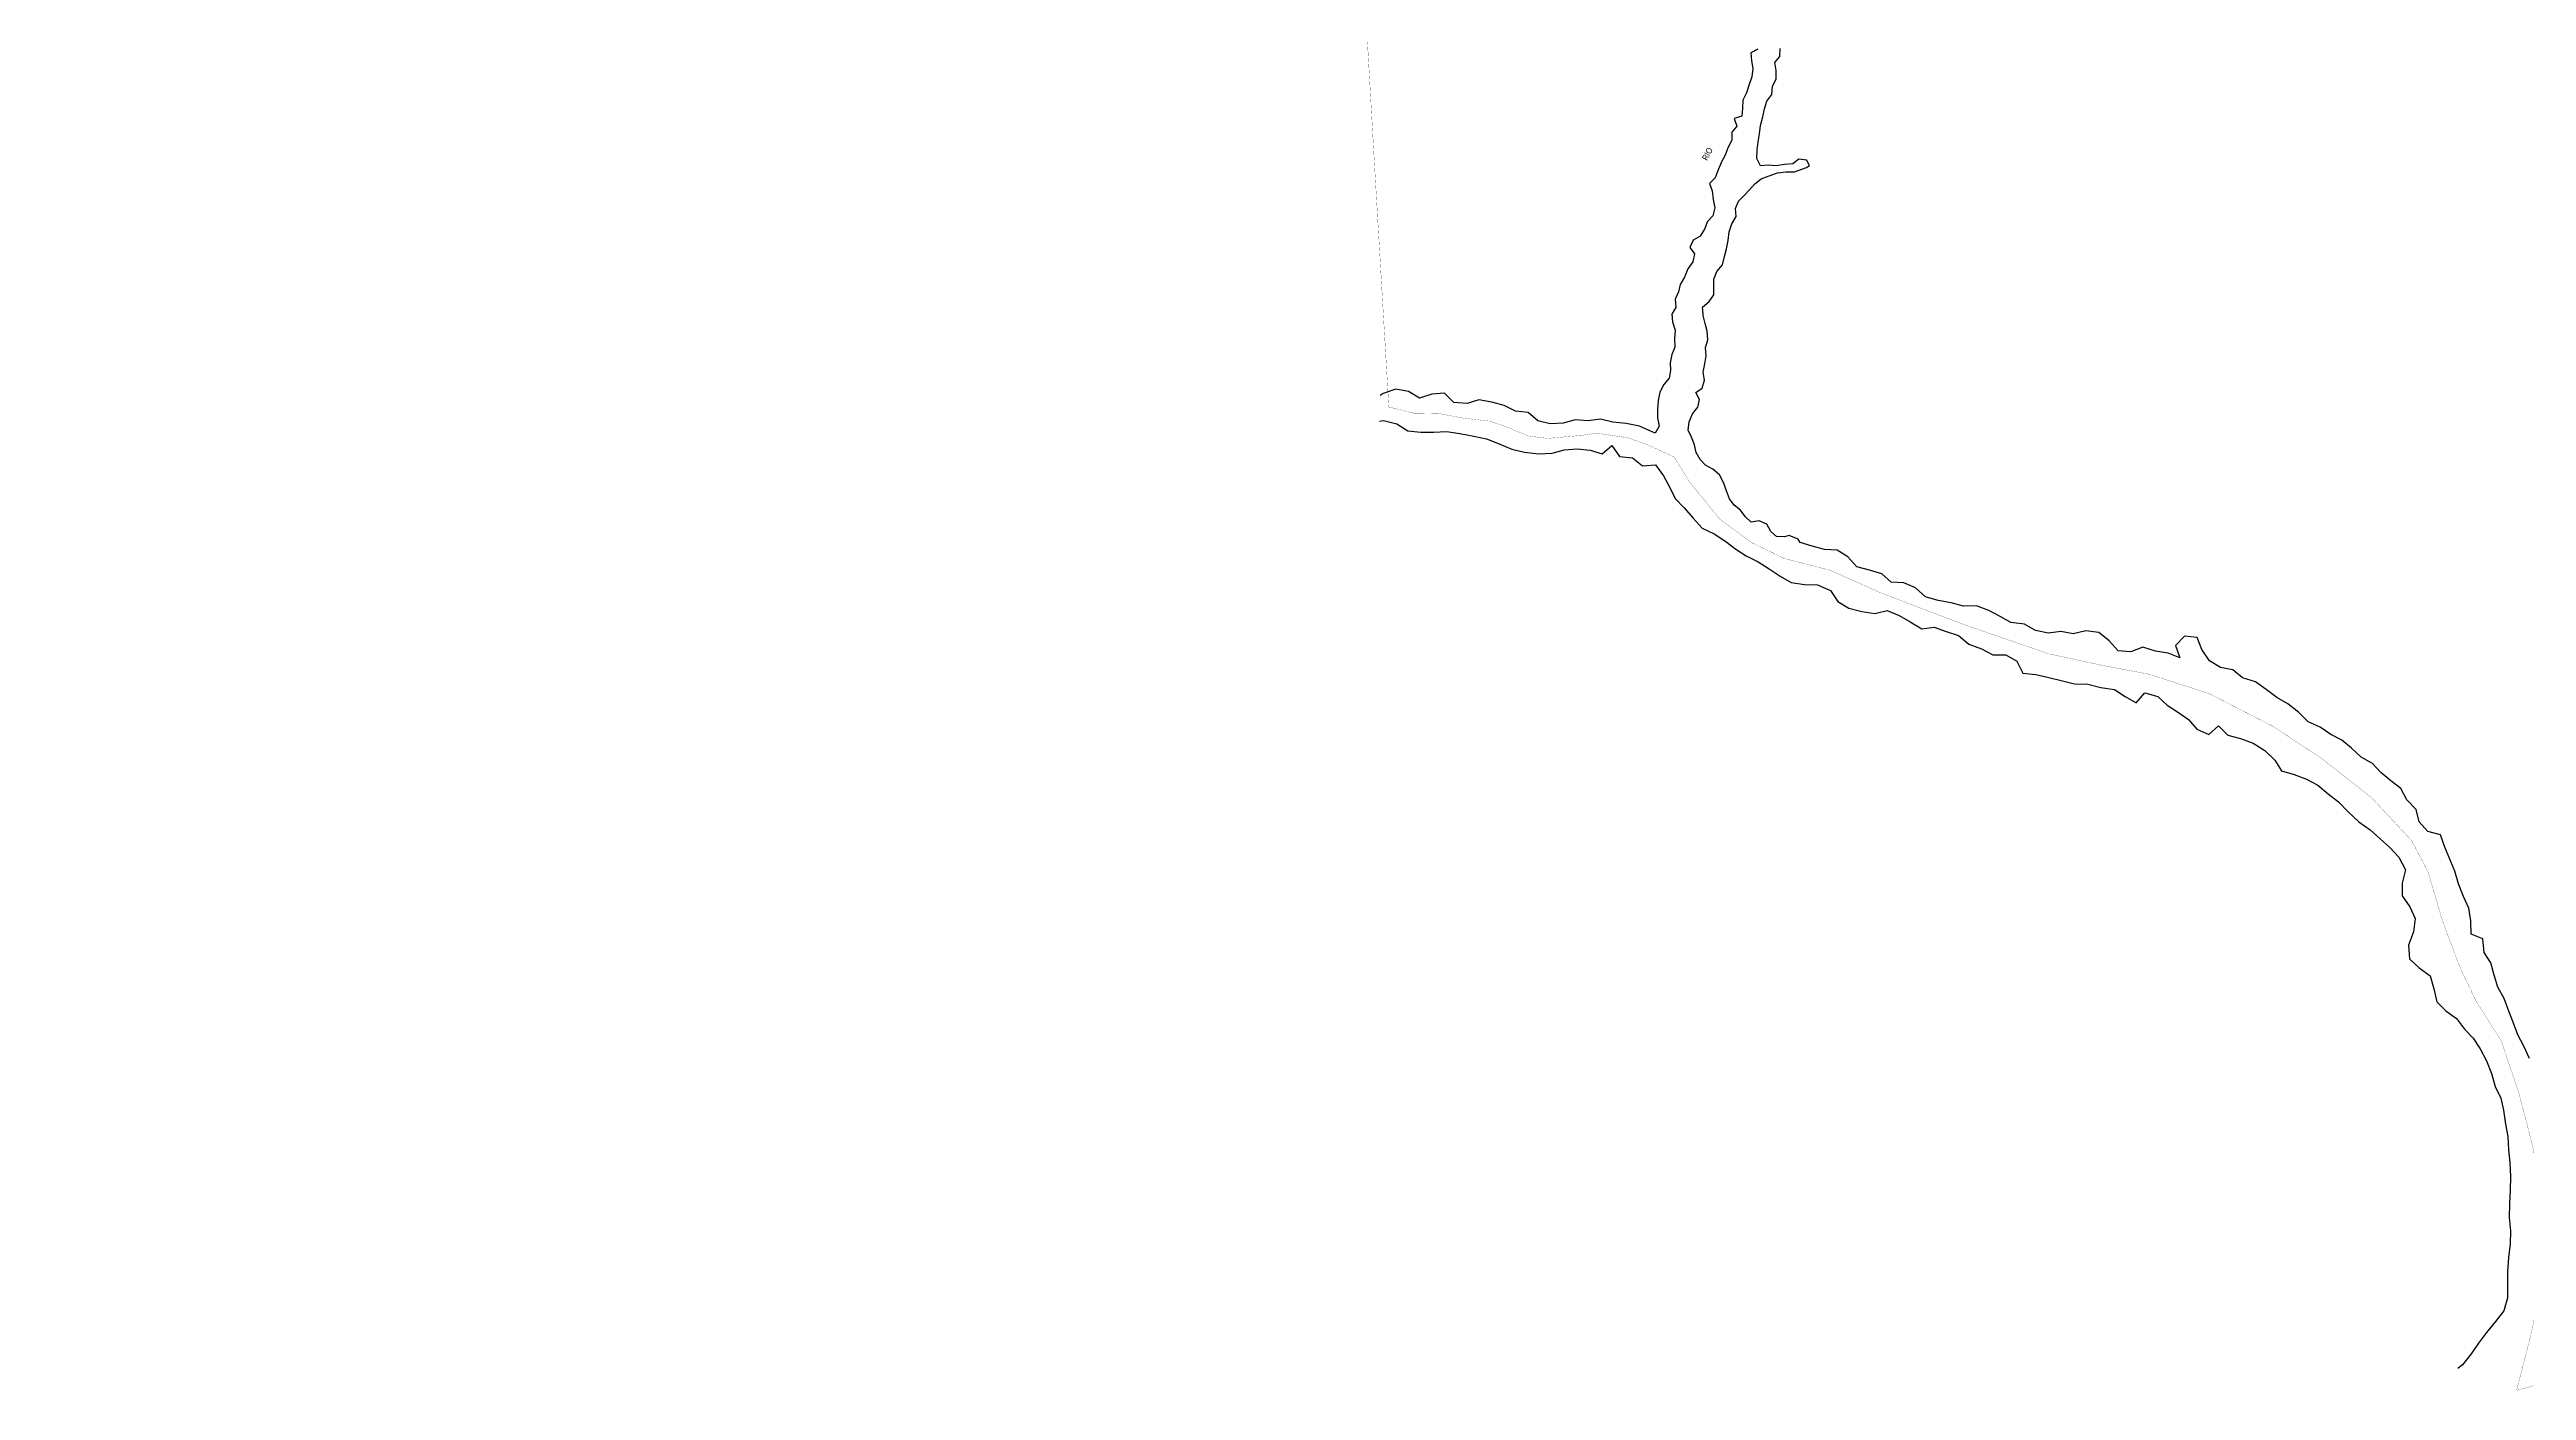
# Model space of a CAD drawing. Extents: x 211015 to 214226, y 4840231 to 4844926.
# Drawn here: x 211015 to 212608, y 4840259 to 4841122 of the extents above; entities that cross this region are included whole.
import ezdxf

# ---------------------------------------------------------------- set-up
doc = ezdxf.new("R2010")
doc.units = 0
doc.header["$LTSCALE"] = 1.5
doc.header["$MEASUREMENT"] = 0
for name, color, linetype in [('HD-CURSO-PERENE', 170, 'CONTINUOUS'), ('HD-TXT-PERENE', 170, 'CONTINUOUS'), ('LM-LIMITE-MUNICIPAL', 7, 'CONTINUOUS')]:
    doc.layers.add(name, color=color, linetype=linetype)
doc.styles.add('ARIAL', font='ARIAL.TTF')
doc.linetypes.add('Limite', pattern='A,20,-3,[130,ltypeshp.shx,S=6.35,R=0,X=0,Y=0],-3,20', length=46)

msp = doc.modelspace()

# ---------------------------------------------------------------- linework, layer by layer
at = {"layer": 'HD-CURSO-PERENE', "linetype": 'Continuous', "flags": 128}
for points in [[(212113.8, 4841122.1), (212109.4, 4841119.6), (212109.7, 4841114.5), (212110.6, 4841109.6), (212110, 4841104.3), (212108.2, 4841099.2), (212106.5, 4841094), (212104.2, 4841089.2), (212103.9, 4841084), (212103.5, 4841079), (212098.6, 4841077.4), (212100.3, 4841072.5), (212097.1, 4841068.6), (212097.2, 4841063.5), (212094.8, 4841058.9), (212092.8, 4841053.8), (212090.3, 4841049.1), (212090.3, 4841049), (212088.4, 4841044.3), (212086.4, 4841039.3), (212082.8, 4841035.7), (212084.4, 4841030.8), (212085.2, 4841025.4), (212086.2, 4841019.9), (212084.8, 4841014.8), (212081.4, 4841011.1), (212079.5, 4841006.3), (212076.7, 4841001.8), (212072.2, 4840999.2), (212070, 4840994.4), (212073, 4840990.4), (212072.1, 4840985.1), (212068.9, 4840980.6), (212066.6, 4840975.3), (212063.9, 4840970.7), (212062.7, 4840965.9), (212060.6, 4840961.2), (212061, 4840955.9), (212060, 4840954.2), (212058.4, 4840951.5), (212058.9, 4840946.5), (212060.7, 4840941.3), (212060.2, 4840935.9), (212060.5, 4840930.4), (212058.4, 4840925.6), (212057.5, 4840920.3), (212057.7, 4840915.2), (212056.7, 4840910.3), (212053.3, 4840906.2), (212050.7, 4840901.3), (212049.8, 4840895.9), (212049.2, 4840890.1), (212049.3, 4840884.9), (212050.4, 4840879.4), (212047.7, 4840875), (212037.6, 4840879.4), (212029.2, 4840881.2), (212020.5, 4840882.1), (212012.7, 4840884), (212004.7, 4840882.8), (211996.3, 4840883.6), (211988.5, 4840881.4), (211980.3, 4840881), (211972.2, 4840882.8), (211966, 4840888.2), (211958, 4840889.2), (211950.6, 4840892.8), (211942.7, 4840895), (211934.4, 4840896.5), (211926.7, 4840894), (211918.3, 4840894.7), (211912.3, 4840900.7), (211904.1, 4840900), (211896.2, 4840897.4), (211889.1, 4840901.7), (211880.9, 4840903.3), (211872.7, 4840900.4), (211870.8, 4840899.3)], [(212610.4, 4840472.7), (212606.7, 4840480.6), (212603, 4840487.8), (212600.2, 4840495.4), (212597.1, 4840503), (212594.1, 4840511.2), (212590, 4840518.5), (212587.6, 4840526.2), (212585.6, 4840534.1), (212581.2, 4840540.8), (212580.4, 4840549.7), (212572.8, 4840552.7), (212572.7, 4840561.1), (212571.3, 4840569.3), (212567.9, 4840576.9), (212564.8, 4840584.9), (212562.4, 4840593.2), (212559.1, 4840600.9), (212555.9, 4840608.6), (212553.1, 4840616.6), (212545, 4840618.6), (212539.5, 4840624.9), (212537.5, 4840632.8), (212531.5, 4840639), (212527.7, 4840646.4), (212521.1, 4840651.3), (212514.8, 4840656.6), (212509.3, 4840662.4), (212502.1, 4840666.5), (212495.9, 4840672.2), (212489.7, 4840677.5), (212482.5, 4840681.1), (212475.8, 4840685.7), (212468, 4840689.3), (212461.9, 4840695.3), (212455, 4840700.8), (212447.8, 4840704.9), (212441, 4840710.1), (212434, 4840715), (212425.8, 4840717.5), (212419.6, 4840722.7), (212411.5, 4840724.3), (212404.6, 4840728.5), (212399.6, 4840735.7), (212396.5, 4840743.5), (212388.4, 4840744.3), (212382.6, 4840738.4), (212385.5, 4840730.4), (212378, 4840733.5), (212369.8, 4840734.7), (212361.6, 4840737.2), (212353.9, 4840734.2), (212345.8, 4840735), (212340, 4840741.4), (212333.2, 4840746.7), (212324.9, 4840747.8), (212316.8, 4840745.8), (212308.9, 4840747.4), (212300.8, 4840746.2), (212292.6, 4840748.1), (212285.4, 4840752), (212276.7, 4840753.2), (212269.7, 4840757.1), (212262.6, 4840760.8), (212254.6, 4840763.9), (212246.2, 4840763.7), (212238.2, 4840765.7), (212229.9, 4840767.3), (212221.7, 4840769.6), (212215.4, 4840775.5), (212207.9, 4840778.6), (212199.7, 4840779), (212193.6, 4840784.4), (212185.7, 4840786.9), (212177.6, 4840789), (212171.8, 4840795.3), (212164.9, 4840799.6), (212156.8, 4840800.1), (212148.9, 4840802.3), (212141.1, 4840804.6), (212139.7, 4840806.8), (212134.1, 4840809.1), (212131, 4840808.2), (212125.9, 4840808.4), (212122.2, 4840811.7), (212119.7, 4840816.5), (212114.7, 4840818.5), (212109.5, 4840817.7), (212105.6, 4840821.3), (212102.7, 4840825.4), (212098.6, 4840828.7), (212095.6, 4840832.7), (212093.7, 4840837.9), (212091.7, 4840843.2), (212089.2, 4840848.2), (212084.8, 4840851.7), (212080.2, 4840854.3), (212076.8, 4840858.1), (212074.1, 4840862.5), (212073, 4840867.5), (212071.2, 4840872.5), (212069.1, 4840877), (212069.7, 4840882.3), (212071.9, 4840887.4), (212075.3, 4840891.7), (212076.4, 4840896.6), (212074, 4840901.1), (212078.1, 4840904), (212079.5, 4840909), (212078.6, 4840914.2), (212079.8, 4840919.5), (212080.5, 4840924.8), (212080.2, 4840930), (212081.6, 4840935.1), (212081.2, 4840940.5), (212079.9, 4840945.5), (212078.6, 4840950.7), (212078.4, 4840954.3), (212078.3, 4840956.1), (212082.5, 4840959.7), (212085.6, 4840963.9), (212085.6, 4840968.9), (212085.6, 4840974.1), (212087.5, 4840978.9), (212091.2, 4840983.3), (212092.5, 4840988.7), (212093.6, 4840993.6), (212094.7, 4840998.9), (212095.3, 4841004.5), (212097.1, 4841009.7), (212099.9, 4841014.3), (212099.5, 4841019.5), (212101.4, 4841024.3), (212105.1, 4841027.9), (212108.5, 4841031.6), (212111.9, 4841035.4), (212115.9, 4841038.6), (212121.1, 4841040.6), (212126.5, 4841042.4), (212132, 4841043.2), (212137.5, 4841043.2), (212145.2, 4841046), (212147.1, 4841047.1), (212146.1, 4841049.1), (212145.3, 4841050.7), (212140.3, 4841051.3), (212137.5, 4841049.1), (212136.3, 4841048.2), (212131, 4841047.9), (212125.7, 4841047), (212120.6, 4841047.3), (212115.5, 4841047), (212114.5, 4841049.1), (212113.3, 4841051.6), (212113.4, 4841057.2), (212114, 4841062.5), (212114.9, 4841067.5), (212115.6, 4841073), (212117.1, 4841078.6), (212118.2, 4841083.6), (212119.7, 4841088.5), (212122.8, 4841092.9), (212123.3, 4841098.2), (212125.6, 4841102.8), (212125.6, 4841108.4), (212124.7, 4841113.4), (212128.1, 4841117.4), (212128.3, 4841122.5)], [(211870.4, 4840882.7), (211873, 4840883.1), (211881.6, 4840880.9), (211888.6, 4840876.4), (211896.9, 4840875.7), (211905.3, 4840875.7), (211913.6, 4840876), (211922, 4840874.8), (211931, 4840873), (211939.2, 4840871.3), (211947.4, 4840868), (211955.6, 4840864.7), (211963.7, 4840862.7), (211972.7, 4840861.7), (211981.4, 4840862), (211989.2, 4840864.3), (211997.6, 4840864.8), (212005.9, 4840864), (212013.7, 4840861.6), (212019.9, 4840867.1), (212024.9, 4840860), (212033.1, 4840859.1), (212039.6, 4840854), (212048, 4840854.5), (212053.2, 4840847.5), (212057.1, 4840840.4), (212060.7, 4840832.9), (212066.5, 4840826.9), (212072.3, 4840820.2), (212078, 4840813.8), (212085.7, 4840810.3), (212093.3, 4840805.3), (212099.6, 4840800.3), (212106.4, 4840796), (212114, 4840792.2), (212121.2, 4840787.6), (212128.2, 4840783), (212135.3, 4840778.9), (212143.8, 4840777.7), (212152.3, 4840777.4), (212160.5, 4840773.8), (212165.4, 4840766.6), (212172.5, 4840762.3), (212180.8, 4840760.2), (212189.2, 4840759), (212197, 4840760.8), (212204.8, 4840757.7), (212211.8, 4840753.5), (212219.3, 4840749), (212227.4, 4840750.2), (212235.1, 4840747.3), (212243, 4840744.8), (212249.6, 4840739.3), (212257.8, 4840736.1), (212265, 4840732.4), (212273.4, 4840732.3), (212280.6, 4840728.3), (212284.3, 4840720.5), (212292.8, 4840719.6), (212301.2, 4840717.8), (212309.8, 4840715.7), (212317.7, 4840713.6), (212326.2, 4840713.4), (212334.5, 4840711.3), (212343.4, 4840710.1), (212350.2, 4840705.5), (212357.2, 4840701.4), (212362.8, 4840707.8), (212371.2, 4840705.6), (212377.2, 4840699.9), (212384, 4840695.6), (212391, 4840690.8), (212396.3, 4840684.5), (212404, 4840681.1), (212410.3, 4840686.7), (212416.2, 4840680.6), (212424.4, 4840678.5), (212432.6, 4840675.5), (212440.1, 4840670.7), (212446.6, 4840664.6), (212450.9, 4840657.8), (212459, 4840655.3), (212466.9, 4840652.3), (212474.2, 4840648.5), (212480.9, 4840643), (212487.5, 4840637.7), (212493.8, 4840631.3), (212500.5, 4840625), (212507.9, 4840619.7), (212514.3, 4840614), (212520.5, 4840608.3), (212526.3, 4840602.2), (212530.6, 4840594), (212528.5, 4840585.4), (212528.5, 4840577.2), (212533.5, 4840570.1), (212536.9, 4840562.6), (212535.8, 4840554.2), (212532.5, 4840545.6), (212533.1, 4840536.7), (212539.5, 4840530.9), (212546.4, 4840525.9), (212548.9, 4840517.5), (212550.8, 4840509.1), (212556.5, 4840503.3), (212563.5, 4840498.3), (212568.5, 4840491.6), (212574.2, 4840485.7), (212578.7, 4840478.9), (212582.7, 4840471.2), (212585.9, 4840462.9), (212588.3, 4840454.7), (212591.9, 4840447.2), (212593.7, 4840439.3), (212595, 4840430.3), (212596.4, 4840422.4), (212596.9, 4840413.8), (212597.8, 4840405.6), (212598.2, 4840396.7), (212597.9, 4840388), (212597.5, 4840379.1), (212597.4, 4840370.4), (212598.2, 4840361.7), (212598, 4840353.4), (212596.9, 4840344.5), (212596.2, 4840335.4), (212596.3, 4840327.1), (212596.3, 4840318.5), (212595.5, 4840315.6), (212594, 4840310.3), (212588.6, 4840303.3), (212582.8, 4840296.4), (212577.5, 4840289.4), (212572.8, 4840282.6), (212567.2, 4840275.5), (212564.2, 4840273.2)]]:
    msp.add_lwpolyline(points, dxfattribs=at)
at = {"layer": 'LM-LIMITE-MUNICIPAL', "linetype": 'Limite', "ltscale": 0.1, "const_width": 0.13, "flags": 128}
msp.add_lwpolyline([(213872.7, 4844773.1), (213783.8, 4844716.6), (213768.8, 4844706.6), (213678.4, 4844650.8), (213640.7, 4844627.2), (213550.9, 4844570.6), (213789.3, 4844724.2), (213872.7, 4844773.1), (213897.8, 4844788.7), (213909.4, 4844796.4), (213910.7, 4844797.3), (213926, 4844806.8), (213939.6, 4844815), (213973.1, 4844836.4), (213992.8, 4844849), (214025.7, 4844870.1), (214036.5, 4844864.2), (214038.1, 4844843.8), (214045.1, 4844776), (214050.2, 4844738.2), (214052.8, 4844703.5), (214056.9, 4844671.9), (214060.3, 4844651.7), (214064.3, 4844607.6), (214069.5, 4844560.9), (214074.7, 4844504.5), (214079.2, 4844468.9), (214089.5, 4844410.6), (213980.8, 4844359.3), (213962.3, 4844280.5), (213954.4, 4844179.3), (213960.3, 4844064.7), (213990.1, 4843943.1), (214030.8, 4843862.3), (214034.4, 4843855.1), (214060.2, 4843779), (214067.5, 4843757.7), (214080.8, 4843741), (214100.1, 4843712.4), (214108.1, 4843681.8), (214106.1, 4843648.5), (214100.8, 4843626.5), (214086.8, 4843612.5), (214057.5, 4843597.9), (214068.8, 4843559.6), (214136.9, 4843352.6), (214165.5, 4843265.9), (214171, 4843249), (214189.4, 4843184.4), (214198.9, 4843146.4), (214219.8, 4843056.8), (214225.8, 4842992), (214219.2, 4842907.2), (214207.3, 4842820.8), (214188.9, 4842717.2), (214170.6, 4842661.6), (214144.2, 4842622.8), (214109.7, 4842590.9), (214054.3, 4842552.2), (213998, 4842512.9), (213962.8, 4842483.6), (213987.6, 4842421.2), (214002.9, 4842384.4), (213990.1, 4842385.1), (213957.9, 4842386.8), (213941.1, 4842380.7), (213929.2, 4842371), (213926.7, 4842356.6), (213930.8, 4842341.4), (213934.9, 4842330.4), (213937, 4842316), (213949.7, 4842306.5), (213961.2, 4842295.8), (213966.6, 4842280.6), (213967.8, 4842260.5), (213964.9, 4842243.2), (213957.1, 4842233.2), (213948.9, 4842226.6), (213937.8, 4842220.8), (213927.9, 4842219.2), (213922.2, 4842215.1), (213910.3, 4842200.8), (213882.1, 4842162.6), (213867.7, 4842149.6), (213855, 4842133.9), (213844.7, 4842123.7), (213830.8, 4842115.5), (213816.8, 4842112.6), (213808.2, 4842115), (213803.2, 4842121.2), (213802.4, 4842130.7), (213804.9, 4842146.7), (213807.7, 4842157.4), (213801.2, 4842163.5), (213794.8, 4842172.7), (213786.2, 4842180.6), (213773.4, 4842180.6), (213765.3, 4842177.5), (213756.2, 4842172), (213747.1, 4842164.6), (213737.5, 4842160.7), (213721.9, 4842151.5), (213714.1, 4842145.5), (213701.5, 4842132.3), (213689.2, 4842120.8), (213682.6, 4842119.6), (213668, 4842119.1), (213663.3, 4842119), (213656.8, 4842119), (213639.1, 4842119.6), (213623.9, 4842128.2), (213605, 4842140.9), (213587.3, 4842142.2), (213571.3, 4842139.7), (213553.6, 4842129.4), (213537.6, 4842117.5), (213522.8, 4842094.1), (213520.3, 4842080.1), (213522.8, 4842062.9), (213530.6, 4842049.3), (213545.2, 4842030.6), (213552.2, 4842008), (213553.3, 4841996.8), (213550.7, 4841978.7), (213544.8, 4841958.3), (213542.2, 4841949.1), (213536.1, 4841928.7), (213523.8, 4841898.1), (213514.8, 4841884.1), (213502.9, 4841878), (213484.5, 4841877.4), (213467.1, 4841877.1), (213437.9, 4841878), (213401, 4841866.9), (213371.2, 4841844.5), (213359.5, 4841835.9), (213350.2, 4841828), (213333, 4841805.8), (213318.6, 4841779.6), (213299.7, 4841755.7), (213286.7, 4841729.9), (213275, 4841703.5), (213264.1, 4841676.7), (213258.3, 4841662.6), (213255.8, 4841656.5), (213246.3, 4841632.7), (213238.4, 4841606.9), (213232.2, 4841581.2), (213226.3, 4841566.7), (213222.1, 4841556.6), (213216, 4841550), (213209.3, 4841537.6), (213206.9, 4841528.2), (213207.9, 4841517.7), (213205.2, 4841508.5), (213206.2, 4841498.2), (213205.2, 4841481.2), (213205.7, 4841468.7), (213206, 4841452.5), (213206.4, 4841433.2), (213207.2, 4841426), (213209.6, 4841417.5), (213210.1, 4841410.2), (213209.6, 4841401.9), (213208.9, 4841389.3), (213207.4, 4841380.2), (213204, 4841370), (213202.8, 4841357.4), (213201.6, 4841348), (213198.2, 4841339.5), (213194.8, 4841333), (213193.1, 4841326.9), (213192.3, 4841319.4), (213187.2, 4841308.9), (213184.1, 4841299.8), (213177.5, 4841278.7), (213174.1, 4841267.7), (213168.8, 4841251), (213163, 4841236.5), (213153.7, 4841217.1), (213149.6, 4841208.8), (213141.4, 4841193.1), (213130, 4841175.2), (213119.1, 4841154.5), (213108.7, 4841138.6), (213095.1, 4841117), (213089.3, 4841105.9), (213086.1, 4841096.9), (213081.5, 4841087.2), (213071.8, 4841070.9), (213058.4, 4841049.1), (213051.6, 4841036.5), (213046.9, 4841026.5), (213042.4, 4841016.5), (213037.7, 4841008.4), (213029.6, 4840997.3), (213021.1, 4840987.4), (213016.2, 4840980), (213011.7, 4840968.5), (213004.6, 4840952.4), (213002.1, 4840934.2), (213001.1, 4840918.2), (212997.1, 4840902.7), (212991.6, 4840889.4), (212987.7, 4840882.6), (212985.8, 4840877.3), (212985, 4840866.3), (212983.7, 4840853.4), (212980.6, 4840836.9), (212977.4, 4840821), (212973.7, 4840800), (212970.6, 4840782.9), (212969, 4840765.5), (212970.1, 4840755.2), (212969.3, 4840747.6), (212967.2, 4840739.2), (212964.3, 4840728.2), (212965.3, 4840711.6), (212965.6, 4840694.6), (212966.9, 4840676.8), (212964.6, 4840659.8), (212964.3, 4840647.4), (212965.3, 4840635.3), (212966.9, 4840622.2), (212967.4, 4840608.2), (212967.7, 4840597.9), (212969.8, 4840588.5), (212972.2, 4840578.5), (212971.9, 4840566.7), (212971.9, 4840550.8), (212971.9, 4840539), (212969.8, 4840528.7), (212968.2, 4840523.5), (212967.2, 4840518), (212969.3, 4840511.4), (212973.5, 4840505.1), (212975.3, 4840498), (212974.3, 4840486.3), (212971.6, 4840463.7), (212968.2, 4840447.2), (212963.8, 4840426.5), (212960.6, 4840409.9), (212954.1, 4840386.4), (212947.8, 4840370.7), (212939.1, 4840359.4), (212928.1, 4840345.7), (212915.2, 4840333), (212901.3, 4840321.9), (212883.9, 4840310.4), (212870.6, 4840305.7), (212848.9, 4840298), (212832.9, 4840294.6), (212813.2, 4840291), (212794, 4840285.2), (212782.2, 4840282.3), (212765.4, 4840277.8), (212751.2, 4840274.7), (212730.5, 4840271.9), (212713.1, 4840271.3), (212693.9, 4840271.3), (212673.8, 4840270.6), (212658.5, 4840268.6), (212639.5, 4840265.9), (212619.9, 4840264), (212602.1, 4840259.1), (212611.6, 4840295.8), (212617.3, 4840324.6), (212618.5, 4840358.5), (212617.9, 4840387.4), (212612.3, 4840416.9), (212603.5, 4840450.7), (212592.2, 4840484), (212575.9, 4840509.7), (212565.8, 4840531), (212554.5, 4840560.9), (212545.1, 4840592.8), (212534.5, 4840612.9), (212508.7, 4840640.5), (212476.7, 4840665.6), (212445.4, 4840686.3), (212404.3, 4840707.4), (212365.4, 4840719.9), (212335.3, 4840725.6), (212300.7, 4840733.1), (212246.2, 4840751.9), (212193.5, 4840772), (212160.5, 4840786.7), (212131, 4840794.3), (212110.3, 4840804.3), (212089.6, 4840819.4), (212070.2, 4840843.2), (212060, 4840859.6), (212042.5, 4840867.7), (212030.2, 4840872), (212010.3, 4840875), (212000, 4840873.5), (211978.5, 4840871.6), (211966, 4840873.2), (211952.8, 4840878.7), (211941.5, 4840882.7), (211925.3, 4840884.5), (211908.4, 4840887.6), (211892.2, 4840887.9), (211876.4, 4840891.8), (211867.1, 4841049.1), (211808.4, 4842070.7), (211592.2, 4841846), (211512.5, 4841765.1), (211014.7, 4842083.1), (211017.4, 4842085.6), (211024.1, 4842088.8), (211069.3, 4842113.2), (211104.8, 4842131.6), (211135.2, 4842148.2), (211150.4, 4842156), (211169.8, 4842167.6), (211206.7, 4842186.9), (211233, 4842201), (211263.5, 4842217), (211275.8, 4842223.9), (211298.1, 4842237.8), (211306.1, 4842242), (211324.6, 4842252.4), (211343.2, 4842261.1), (211367.7, 4842271.7), (211376.9, 4842273.9), (211389, 4842273.7), (211472.5, 4842271), (211402.6, 4842338.2), (211348, 4842408.9), (211275.5, 4842449.1), (211270.5, 4842464), (211267.6, 4842476.5), (211265.2, 4842486.8), (211260, 4842507.6), (211235.7, 4842647.4), (211230.7, 4842665.1), (211227.6, 4842681.6), (211222, 4842708.6), (211219.4, 4842725.5), (211218.6, 4842731.1), (211213.1, 4842746.5), (211207.2, 4842765.5), (211200.2, 4842795.2), (211199.3, 4842810.9), (211200.2, 4842822.5), (211203.8, 4842839.5), (211204.9, 4842850.7), (211206.1, 4842873.1), (211207.8, 4842907.1), (211210.6, 4842937.2), (211217.2, 4842975.8), (211220.5, 4842998.6), (211224.6, 4843015.2), (211228.3, 4843029.4), (211230, 4843040), (211231.2, 4843062.1), (211233.8, 4843077.1), (211236.9, 4843092.6), (211238.4, 4843098.7), (211241.4, 4843106.1), (211244.4, 4843112.8), (211247.5, 4843129.8), (211252, 4843159.5), (211254.8, 4843177.8), (211265, 4843242.4), (211269.3, 4843259.9), (211275.9, 4843303.7), (211283.8, 4843352.8), (211291.8, 4843398.1), (211295, 4843419.1), (211302.5, 4843463.4), (211306.7, 4843487.8), (211313.2, 4843527), (211321.6, 4843579.9), (211325.3, 4843603.2), (211327.4, 4843614.4), (211334.5, 4843650.4), (211344.8, 4843694.7), (211354, 4843729.8), (211360.9, 4843758.9), (211370.2, 4843783.7), (211377.9, 4843803.1), (211382.6, 4843801.7), (211386.9, 4843800.2), (211393.9, 4843798), (211402.8, 4843794.1), (211412.2, 4843788.4), (211419.8, 4843781.9), (211429.3, 4843771.7), (211437.8, 4843759.2), (211452, 4843740.9), (211467.3, 4843721.2), (211481.3, 4843705.9), (211495.3, 4843690.6), (211510.9, 4843673.8), (211533.2, 4843648.1), (211550.6, 4843631.3), (211561.1, 4843621.2), (211571.6, 4843610.6), (211586.8, 4843595.2), (211592.3, 4843589.7), (211600.2, 4843582), (211614, 4843568.2), (211624.6, 4843556.5), (211648.9, 4843533), (211667.9, 4843518.2), (211682.1, 4843506.8), (211690, 4843498.8), (211699.2, 4843488.5), (211707.6, 4843478.7), (211713.6, 4843472.4), (211717.8, 4843469), (211722.1, 4843464.9), (211726.5, 4843459.2), (211730, 4843453.1), (211731.8, 4843446.6), (211735.3, 4843438.8), (211740.3, 4843429.2), (211749, 4843416.9), (211754.3, 4843411), (211760.2, 4843406.1), (211770.5, 4843398.9), (211780.2, 4843392.6), (211789.7, 4843389.2), (211799.3, 4843386.9), (211813.9, 4843383.7), (211825, 4843382.1), (211834.7, 4843380.2), (211846.4, 4843377.2), (211859.3, 4843373.6), (211879.9, 4843367), (211900.9, 4843357.2), (211911.3, 4843354.5), (211918, 4843352.8), (211921.6, 4843349.5), (211925.5, 4843346.8), (211938.8, 4843342.4), (211948.7, 4843339.9), (211958, 4843339.2), (211962.5, 4843338.2), (211965.7, 4843337), (211974.8, 4843332.5), (211982.7, 4843328.1), (211991.2, 4843322.3), (211997.7, 4843318.7), (212005.6, 4843316.1), (212014.7, 4843315), (212022.9, 4843315.3), (212039.6, 4843314.5), (212055.1, 4843313.6), (212070.1, 4843311.6), (212080.5, 4843309.6), (212090.8, 4843307.6), (212103.9, 4843303.7), (212116.9, 4843300.7), (212132.8, 4843296.5), (212146.9, 4843291.4), (212161.9, 4843287.9), (212171.5, 4843285.4), (212185.8, 4843282.7), (212197.7, 4843279.5), (212205.9, 4843275.7), (212212.6, 4843270.5), (212217.3, 4843266.1), (212220.5, 4843260.4), (212223, 4843253.8), (212225.7, 4843245.4), (212227.1, 4843237.2), (212227.6, 4843229.7), (212229.4, 4843221.3), (212231.6, 4843214.2), (212233.8, 4843208.8), (212236.5, 4843202.9), (212237.5, 4843196.7), (212239, 4843188.8), (212240.5, 4843179.9), (212242.4, 4843171.3), (212244.4, 4843165.1), (212247.1, 4843158), (212251.6, 4843149.8), (212255, 4843144.7), (212257.5, 4843138.6), (212257.5, 4843132.7), (212256.5, 4843128), (212255, 4843121.6), (212253, 4843115.9), (212253, 4843108.8), (212253.3, 4843101.6), (212255, 4843096.2), (212256.7, 4843092.3), (212257.7, 4843086.9), (212259.4, 4843080.9), (212262.4, 4843073.7), (212263.9, 4843065.8), (212264.4, 4843057.6), (212265.4, 4843050.5), (212266.1, 4843043.8), (212265.4, 4843036.7), (212263.9, 4843027.2), (212260.7, 4843016.8), (212258, 4843007.2), (212255.7, 4842999.1), (212253.8, 4842990.9), (212251.8, 4842982.1), (212249.6, 4842972.7), (212248.1, 4842962.6), (212244.4, 4842952.2), (212242.2, 4842945.5), (212240.2, 4842938.8), (212241, 4842929.7), (212243.2, 4842924.3), (212245.6, 4842919.1), (212250.1, 4842912.4), (212253.8, 4842904.5), (212258.2, 4842895.9), (212263.4, 4842887.8), (212269.1, 4842881.2), (212276, 4842874.1), (212281.6, 4842867.9), (212288.5, 4842862), (212294.7, 4842856.8), (212299.6, 4842851.6), (212302.8, 4842847.5), (212307, 4842841.3), (212311, 4842836.9), (212316.9, 4842831.7), (212322.8, 4842827.7), (212329, 4842824.3), (212337.8, 4842820.8), (212349.4, 4842816.9), (212360.2, 4842814.5), (212369.3, 4842813.1), (212376.4, 4842811.3), (212380.4, 4842808.4), (212385.6, 4842803.2), (212389.2, 4842797), (212392.1, 4842792.7), (212394.4, 4842787.9), (212399.8, 4842786.2), (212408.9, 4842784.9), (212463.9, 4842777.3), (212499, 4842773.6), (212560.7, 4842763.9), (212635.2, 4842754.8), (212669.2, 4842750.7), (212691.1, 4842854.5), (212746.2, 4842847.2), (212746.1, 4843352.7), (212746, 4843792.9), (212751.5, 4843792.7), (212864.8, 4843792.7), (212866.5, 4843827.6), (212867.5, 4843848), (212868.4, 4843863.4), (212868.8, 4843885.6), (212869.4, 4843925.8), (212870.6, 4843964.7), (212871.1, 4843994.6), (212871.4, 4844008.4), (212872.5, 4844023.1), (212873.8, 4844043.1), (212875.3, 4844066), (212876.5, 4844086), (212878, 4844103.7), (212880.9, 4844120.4), (212885.7, 4844137.6), (212888, 4844142.1), (212893.8, 4844150.5), (212901.4, 4844159.1), (212911.7, 4844166.8), (212934, 4844181.3), (212973.8, 4844207.5), (213008.8, 4844229.8), (213550.9, 4844570.6), (213533.8, 4844559.9), (213514.4, 4844547.7), (213446.2, 4844504.6), (213361.1, 4844450.9), (213319.4, 4844424.3), (213284.3, 4844403), (213259.1, 4844386.8), (213232.5, 4844369.5), (213182.7, 4844337.7), (213165.2, 4844327), (213150.7, 4844316.8), (213125.5, 4844300.6), (213087.2, 4844276.5), (213068.4, 4844265), (213049.2, 4844253.8), (213023.5, 4844238.9)], close=True, dxfattribs=at)

# ---------------------------------------------------------------- texts
at = {"layer": 'HD-TXT-PERENE', "style": 'ARIAL', "width": 0.7}
msp.add_text('RIO', height=4, rotation=63, dxfattribs=at).set_placement((212081.3, 4841050))

doc.saveas('drawing.dxf')
